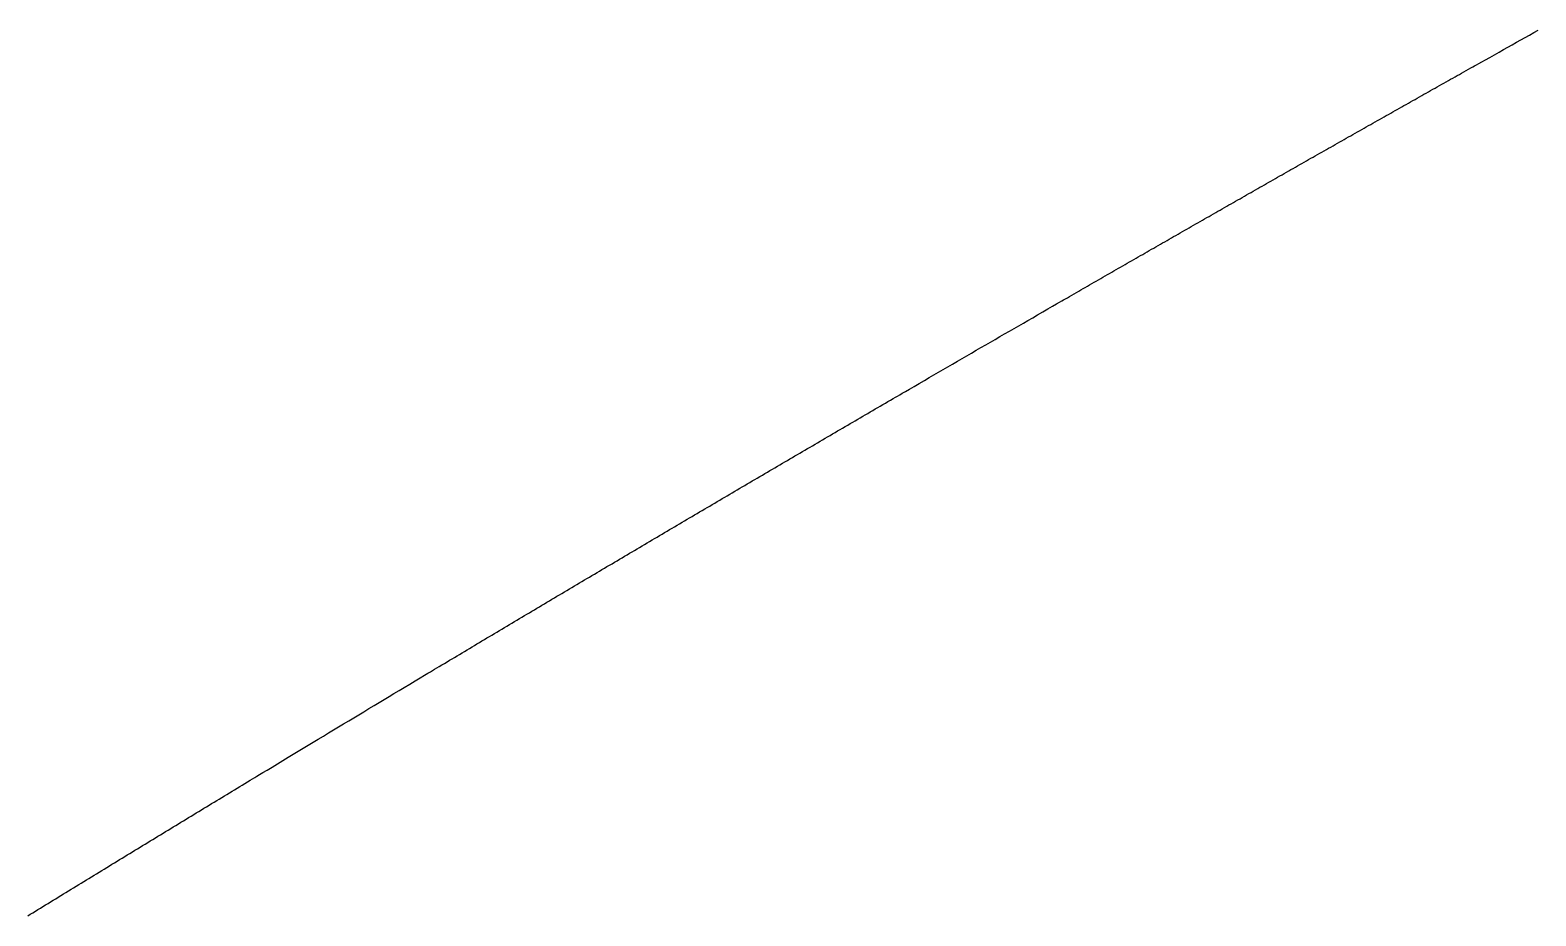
# Model space of a CAD drawing. Header units: millimetres. Extents: x 0 to 2438, y 0 to 1219.
# Drawn here: x 206.295 to 207.258, y 466.445 to 467.011 of the extents above; entities that cross this region are included whole.
import ezdxf

# ---------------------------------------------------------------- set-up
doc = ezdxf.new("R2010")
doc.units = ezdxf.units.MM
doc.layers.add('CUT_AIRCRAFT', color=7, linetype='Continuous')

msp = doc.modelspace()

# ---------------------------------------------------------------- linework, layer by layer
at = {"layer": 'CUT_AIRCRAFT'}
msp.add_lwpolyline([(206.29377, 466.44484), (206.2954, 466.44584), (206.29703, 466.44684), (206.29866, 466.44784), (206.30029, 466.44884), (206.30192, 466.44984), (206.30355, 466.45084), (206.30518, 466.45184), (206.30681, 466.45284), (206.30844, 466.45384), (206.31008, 466.45484), (206.31171, 466.45584), (206.31334, 466.45684), (206.31497, 466.45784), (206.3166, 466.45884), (206.31823, 466.45984), (206.31986, 466.46084), (206.32149, 466.46184), (206.32313, 466.46284), (206.32476, 466.46384), (206.32639, 466.46483), (206.32802, 466.46583), (206.32965, 466.46683), (206.33129, 466.46783), (206.33292, 466.46883), (206.33455, 466.46983), (206.33618, 466.47082), (206.33781, 466.47182), (206.33945, 466.47282), (206.34108, 466.47382), (206.34271, 466.47481), (206.34434, 466.47581), (206.34598, 466.47681), (206.34761, 466.47781), (206.34924, 466.4788), (206.35087, 466.4798), (206.35251, 466.4808), (206.35414, 466.48179), (206.35577, 466.48279), (206.35741, 466.48379), (206.35904, 466.48478), (206.36067, 466.48578), (206.36231, 466.48677), (206.36394, 466.48777), (206.36557, 466.48877), (206.36721, 466.48976), (206.36884, 466.49076), (206.37047, 466.49175), (206.37211, 466.49275), (206.37374, 466.49374), (206.37538, 466.49474), (206.37701, 466.49573), (206.37864, 466.49673), (206.38028, 466.49772), (206.38191, 466.49872), (206.38355, 466.49971), (206.38518, 466.50071), (206.38681, 466.5017), (206.38845, 466.50269), (206.39008, 466.50369), (206.39172, 466.50468), (206.39335, 466.50568), (206.39499, 466.50667), (206.39662, 466.50766), (206.39826, 466.50866), (206.39989, 466.50965), (206.40153, 466.51064), (206.40316, 466.51164), (206.4048, 466.51263), (206.40643, 466.51362), (206.40807, 466.51461), (206.4097, 466.51561), (206.41134, 466.5166), (206.41297, 466.51759), (206.41461, 466.51858), (206.41624, 466.51957), (206.41788, 466.52057), (206.41952, 466.52156), (206.42116, 466.52256), (206.4228, 466.52355), (206.42442, 466.52453), (206.42604, 466.52551), (206.42766, 466.5265), (206.4293, 466.52749), (206.43097, 466.5285), (206.43268, 466.52953), (206.43438, 466.53056), (206.43601, 466.53155), (206.43751, 466.53246), (206.43888, 466.53329), (206.44028, 466.53414), (206.44194, 466.53514), (206.44406, 466.53642), (206.4468, 466.53808), (206.45001, 466.54002), (206.45348, 466.54212), (206.45698, 466.54423), (206.46034, 466.54626), (206.46357, 466.54821), (206.46674, 466.55012), (206.46989, 466.55203), (206.47309, 466.55396), (206.47632, 466.55591), (206.47957, 466.55786), (206.48282, 466.55982), (206.48606, 466.56178), (206.48929, 466.56372), (206.49252, 466.56567), (206.49574, 466.56761), (206.49897, 466.56955), (206.5022, 466.57149), (206.50543, 466.57344), (206.50868, 466.57539), (206.51193, 466.57734), (206.51518, 466.57929), (206.51841, 466.58124), (206.52161, 466.58316), (206.52477, 466.58505), (206.52794, 466.58696), (206.53118, 466.5889), (206.53455, 466.59092), (206.53806, 466.59303), (206.54154, 466.59511), (206.54476, 466.59704), (206.54749, 466.59868), (206.54959, 466.59993), (206.55121, 466.6009), (206.55256, 466.60171), (206.55388, 466.6025), (206.55534, 466.60337), (206.55693, 466.60432), (206.55859, 466.60532), (206.56026, 466.60632), (206.56189, 466.60729), (206.56349, 466.60825), (206.56507, 466.60919), (206.56664, 466.61013), (206.56823, 466.61108), (206.56983, 466.61204), (206.57143, 466.61299), (206.57303, 466.61395), (206.57463, 466.61491), (206.57622, 466.61586), (206.57782, 466.61681), (206.57942, 466.61776), (206.58101, 466.61872), (206.58261, 466.61967), (206.5842, 466.62062), (206.5858, 466.62158), (206.5874, 466.62253), (206.589, 466.62348), (206.59059, 466.62443), (206.59219, 466.62539), (206.59379, 466.62634), (206.59538, 466.62729), (206.59698, 466.62824), (206.59858, 466.6292), (206.60018, 466.63015), (206.60177, 466.6311), (206.60337, 466.63205), (206.60497, 466.633), (206.60657, 466.63396), (206.60816, 466.63491), (206.60976, 466.63586), (206.61136, 466.63681), (206.61296, 466.63776), (206.61456, 466.63871), (206.61615, 466.63966), (206.61775, 466.64061), (206.61935, 466.64156), (206.62095, 466.64251), (206.62255, 466.64346), (206.62415, 466.64441), (206.62574, 466.64537), (206.62734, 466.64632), (206.62894, 466.64727), (206.63054, 466.64822), (206.63214, 466.64917), (206.63374, 466.65011), (206.63534, 466.65106), (206.63693, 466.65201), (206.63853, 466.65296), (206.64013, 466.65391), (206.64173, 466.65486), (206.64333, 466.65581), (206.64493, 466.65676), (206.64653, 466.65771), (206.64813, 466.65866), (206.64973, 466.65961), (206.65133, 466.66055), (206.65293, 466.6615), (206.65453, 466.66245), (206.65613, 466.6634), (206.65773, 466.66435), (206.65932, 466.6653), (206.66092, 466.66624), (206.66252, 466.66719), (206.66412, 466.66814), (206.66572, 466.66909), (206.66732, 466.67003), (206.66892, 466.67098), (206.67052, 466.67193), (206.67212, 466.67288), (206.67372, 466.67382), (206.67532, 466.67477), (206.67693, 466.67572), (206.67853, 466.67666), (206.68013, 466.67761), (206.68173, 466.67856), (206.68333, 466.6795), (206.68493, 466.68045), (206.68653, 466.6814), (206.68813, 466.68234), (206.68973, 466.68329), (206.69133, 466.68423), (206.69293, 466.68518), (206.69453, 466.68613), (206.69613, 466.68707), (206.69774, 466.68802), (206.69934, 466.68896), (206.70094, 466.68991), (206.70254, 466.69085), (206.70414, 466.6918), (206.70574, 466.69274), (206.70734, 466.69369), (206.70895, 466.69463), (206.71055, 466.69558), (206.71215, 466.69652), (206.71375, 466.69747), (206.71535, 466.69841), (206.71695, 466.69935), (206.71856, 466.7003), (206.72016, 466.70124), (206.72176, 466.70219), (206.72336, 466.70313), (206.72496, 466.70407), (206.72657, 466.70502), (206.72817, 466.70596), (206.72977, 466.7069), (206.73137, 466.70785), (206.73298, 466.70879), (206.73458, 466.70973), (206.73618, 466.71068), (206.73778, 466.71162), (206.73939, 466.71256), (206.74099, 466.71351), (206.74259, 466.71445), (206.74419, 466.71539), (206.7458, 466.71633), (206.7474, 466.71728), (206.749, 466.71822), (206.75061, 466.71916), (206.75221, 466.7201), (206.75381, 466.72104), (206.75542, 466.72198), (206.75702, 466.72293), (206.75862, 466.72387), (206.76023, 466.72481), (206.76183, 466.72575), (206.76343, 466.72669), (206.76504, 466.72763), (206.76664, 466.72857), (206.76825, 466.72951), (206.76985, 466.73046), (206.77145, 466.7314), (206.77306, 466.73234), (206.77466, 466.73328), (206.77626, 466.73422), (206.77787, 466.73516), (206.77947, 466.7361), (206.78108, 466.73704), (206.78268, 466.73798), (206.78429, 466.73892), (206.78589, 466.73986), (206.7875, 466.7408), (206.7891, 466.74174), (206.7907, 466.74268), (206.79231, 466.74362), (206.79391, 466.74455), (206.79552, 466.74549), (206.79712, 466.74643), (206.79873, 466.74737), (206.80033, 466.74831), (206.80194, 466.74925), (206.80354, 466.75019), (206.80515, 466.75113), (206.80675, 466.75206), (206.80836, 466.753), (206.80996, 466.75394), (206.81157, 466.75488), (206.81317, 466.75582), (206.81478, 466.75675), (206.81639, 466.75769), (206.81799, 466.75863), (206.8196, 466.75957), (206.8212, 466.7605), (206.82281, 466.76144), (206.82441, 466.76238), (206.82602, 466.76331), (206.82762, 466.76425), (206.82923, 466.76519), (206.83084, 466.76613), (206.83245, 466.76707), (206.83406, 466.76801), (206.83566, 466.76894), (206.83725, 466.76986), (206.83884, 466.77079), (206.84044, 466.77173), (206.84208, 466.77268), (206.84375, 466.77365), (206.84541, 466.77462), (206.84702, 466.77556), (206.84851, 466.77642), (206.84988, 466.77722), (206.85128, 466.77804), (206.8529, 466.77898), (206.85494, 466.78017), (206.85752, 466.78167), (206.86052, 466.78342), (206.86374, 466.78529), (206.867, 466.78718), (206.87013, 466.789), (206.87315, 466.79076), (206.87611, 466.79248), (206.87906, 466.79419), (206.88205, 466.79593), (206.88506, 466.79768), (206.8881, 466.79944), (206.89113, 466.8012), (206.89416, 466.80295), (206.89718, 466.8047), (206.90019, 466.80645), (206.9032, 466.80819), (206.90622, 466.80994), (206.90923, 466.81168), (206.91225, 466.81343), (206.91528, 466.81519), (206.91832, 466.81695), (206.92136, 466.8187), (206.92437, 466.82045), (206.92736, 466.82217), (206.9303, 466.82388), (206.93326, 466.82559), (206.93629, 466.82733), (206.93944, 466.82915), (206.94273, 466.83106), (206.94599, 466.83294), (206.949, 466.83467), (206.95153, 466.83613), (206.95343, 466.83723), (206.95486, 466.83805), (206.95603, 466.83873), (206.95717, 466.83938), (206.95845, 466.84012), (206.95986, 466.84093), (206.96133, 466.84178), (206.96282, 466.84264), (206.96426, 466.84347), (206.96568, 466.84429), (206.96707, 466.84509), (206.96846, 466.84589), (206.96987, 466.8467), (206.97128, 466.84751), (206.97269, 466.84833), (206.97411, 466.84914), (206.97553, 466.84996), (206.97694, 466.85077), (206.97835, 466.85158), (206.97976, 466.85239), (206.98117, 466.85321), (206.98258, 466.85402), (206.984, 466.85483), (206.98541, 466.85564), (206.98682, 466.85646), (206.98823, 466.85727), (206.98964, 466.85808), (206.99106, 466.85889), (206.99247, 466.8597), (206.99388, 466.86051), (206.99529, 466.86133), (206.99671, 466.86214), (206.99812, 466.86295), (206.99953, 466.86376), (207.00095, 466.86457), (207.00236, 466.86538), (207.00377, 466.86619), (207.00518, 466.86701), (207.0066, 466.86782), (207.00801, 466.86863), (207.00942, 466.86944), (207.01084, 466.87025), (207.01225, 466.87106), (207.01366, 466.87187), (207.01508, 466.87268), (207.01649, 466.87349), (207.0179, 466.8743), (207.01932, 466.87511), (207.02073, 466.87592), (207.02214, 466.87673), (207.02356, 466.87754), (207.02497, 466.87835), (207.02638, 466.87916), (207.0278, 466.87997), (207.02921, 466.88078), (207.03062, 466.88159), (207.03204, 466.8824), (207.03345, 466.88321), (207.03487, 466.88402), (207.03628, 466.88483), (207.03769, 466.88564), (207.03911, 466.88645), (207.04052, 466.88726), (207.04193, 466.88807), (207.04335, 466.88887), (207.04476, 466.88968), (207.04618, 466.89049), (207.04759, 466.8913), (207.04901, 466.89211), (207.05042, 466.89292), (207.05183, 466.89373), (207.05325, 466.89453), (207.05466, 466.89534), (207.05608, 466.89615), (207.05749, 466.89696), (207.05891, 466.89777), (207.06032, 466.89857), (207.06174, 466.89938), (207.06315, 466.90019), (207.06457, 466.901), (207.06598, 466.9018), (207.06739, 466.90261), (207.06881, 466.90342), (207.07022, 466.90423), (207.07164, 466.90503), (207.07305, 466.90584), (207.07447, 466.90665), (207.07588, 466.90745), (207.0773, 466.90826), (207.07871, 466.90907), (207.08013, 466.90988), (207.08155, 466.91068), (207.08296, 466.91149), (207.08438, 466.91229), (207.08579, 466.9131), (207.08721, 466.91391), (207.08862, 466.91471), (207.09004, 466.91552), (207.09145, 466.91633), (207.09287, 466.91713), (207.09429, 466.91794), (207.0957, 466.91874), (207.09712, 466.91955), (207.09853, 466.92035), (207.09995, 466.92116), (207.10136, 466.92197), (207.10278, 466.92277), (207.1042, 466.92358), (207.10561, 466.92438), (207.10703, 466.92519), (207.10844, 466.92599), (207.10986, 466.9268), (207.11128, 466.9276), (207.11269, 466.92841), (207.11411, 466.92921), (207.11553, 466.93001), (207.11694, 466.93082), (207.11836, 466.93162), (207.11978, 466.93243), (207.12119, 466.93323), (207.12261, 466.93404), (207.12403, 466.93484), (207.12544, 466.93564), (207.12686, 466.93645), (207.12828, 466.93725), (207.12969, 466.93806), (207.13111, 466.93886), (207.13253, 466.93966), (207.13394, 466.94047), (207.13536, 466.94127), (207.13678, 466.94207), (207.1382, 466.94288), (207.13961, 466.94368), (207.14103, 466.94448), (207.14245, 466.94528), (207.14386, 466.94609), (207.14528, 466.94689), (207.1467, 466.94769), (207.14812, 466.9485), (207.14953, 466.9493), (207.15095, 466.9501), (207.15237, 466.9509), (207.15379, 466.9517), (207.1552, 466.95251), (207.15662, 466.95331), (207.15804, 466.95411), (207.15946, 466.95491), (207.16088, 466.95571), (207.16229, 466.95652), (207.16371, 466.95732), (207.16513, 466.95812), (207.16655, 466.95892), (207.16797, 466.95972), (207.16938, 466.96052), (207.1708, 466.96132), (207.17222, 466.96212), (207.17364, 466.96293), (207.17506, 466.96373), (207.17648, 466.96453), (207.1779, 466.96533), (207.17931, 466.96613), (207.18073, 466.96693), (207.18215, 466.96773), (207.18357, 466.96853), (207.18499, 466.96933), (207.18641, 466.97013), (207.18783, 466.97093), (207.18924, 466.97173), (207.19066, 466.97253), (207.19208, 466.97333), (207.1935, 466.97413), (207.19492, 466.97493), (207.19634, 466.97573), (207.19776, 466.97653), (207.19918, 466.97732), (207.2006, 466.97812), (207.20202, 466.97893), (207.20344, 466.97973), (207.20486, 466.98053), (207.20628, 466.98132), (207.20768, 466.98211), (207.20908, 466.9829), (207.2105, 466.9837), (207.21195, 466.98451), (207.21344, 466.98535), (207.21491, 466.98618), (207.21633, 466.98697), (207.21763, 466.98771), (207.21882, 466.98838), (207.22004, 466.98906), (207.22148, 466.98987), (207.22331, 466.9909), (207.22568, 466.99223), (207.22845, 466.99378), (207.23143, 466.99546), (207.23444, 466.99715), (207.23734, 466.99877), (207.24012, 467.00033), (207.24285, 467.00186), (207.24558, 467.00339), (207.24833, 467.00493), (207.25111, 467.00649), (207.25391, 467.00805), (207.25671, 467.00962), (207.2595, 467.01119)], dxfattribs=at)

doc.saveas('drawing.dxf')
